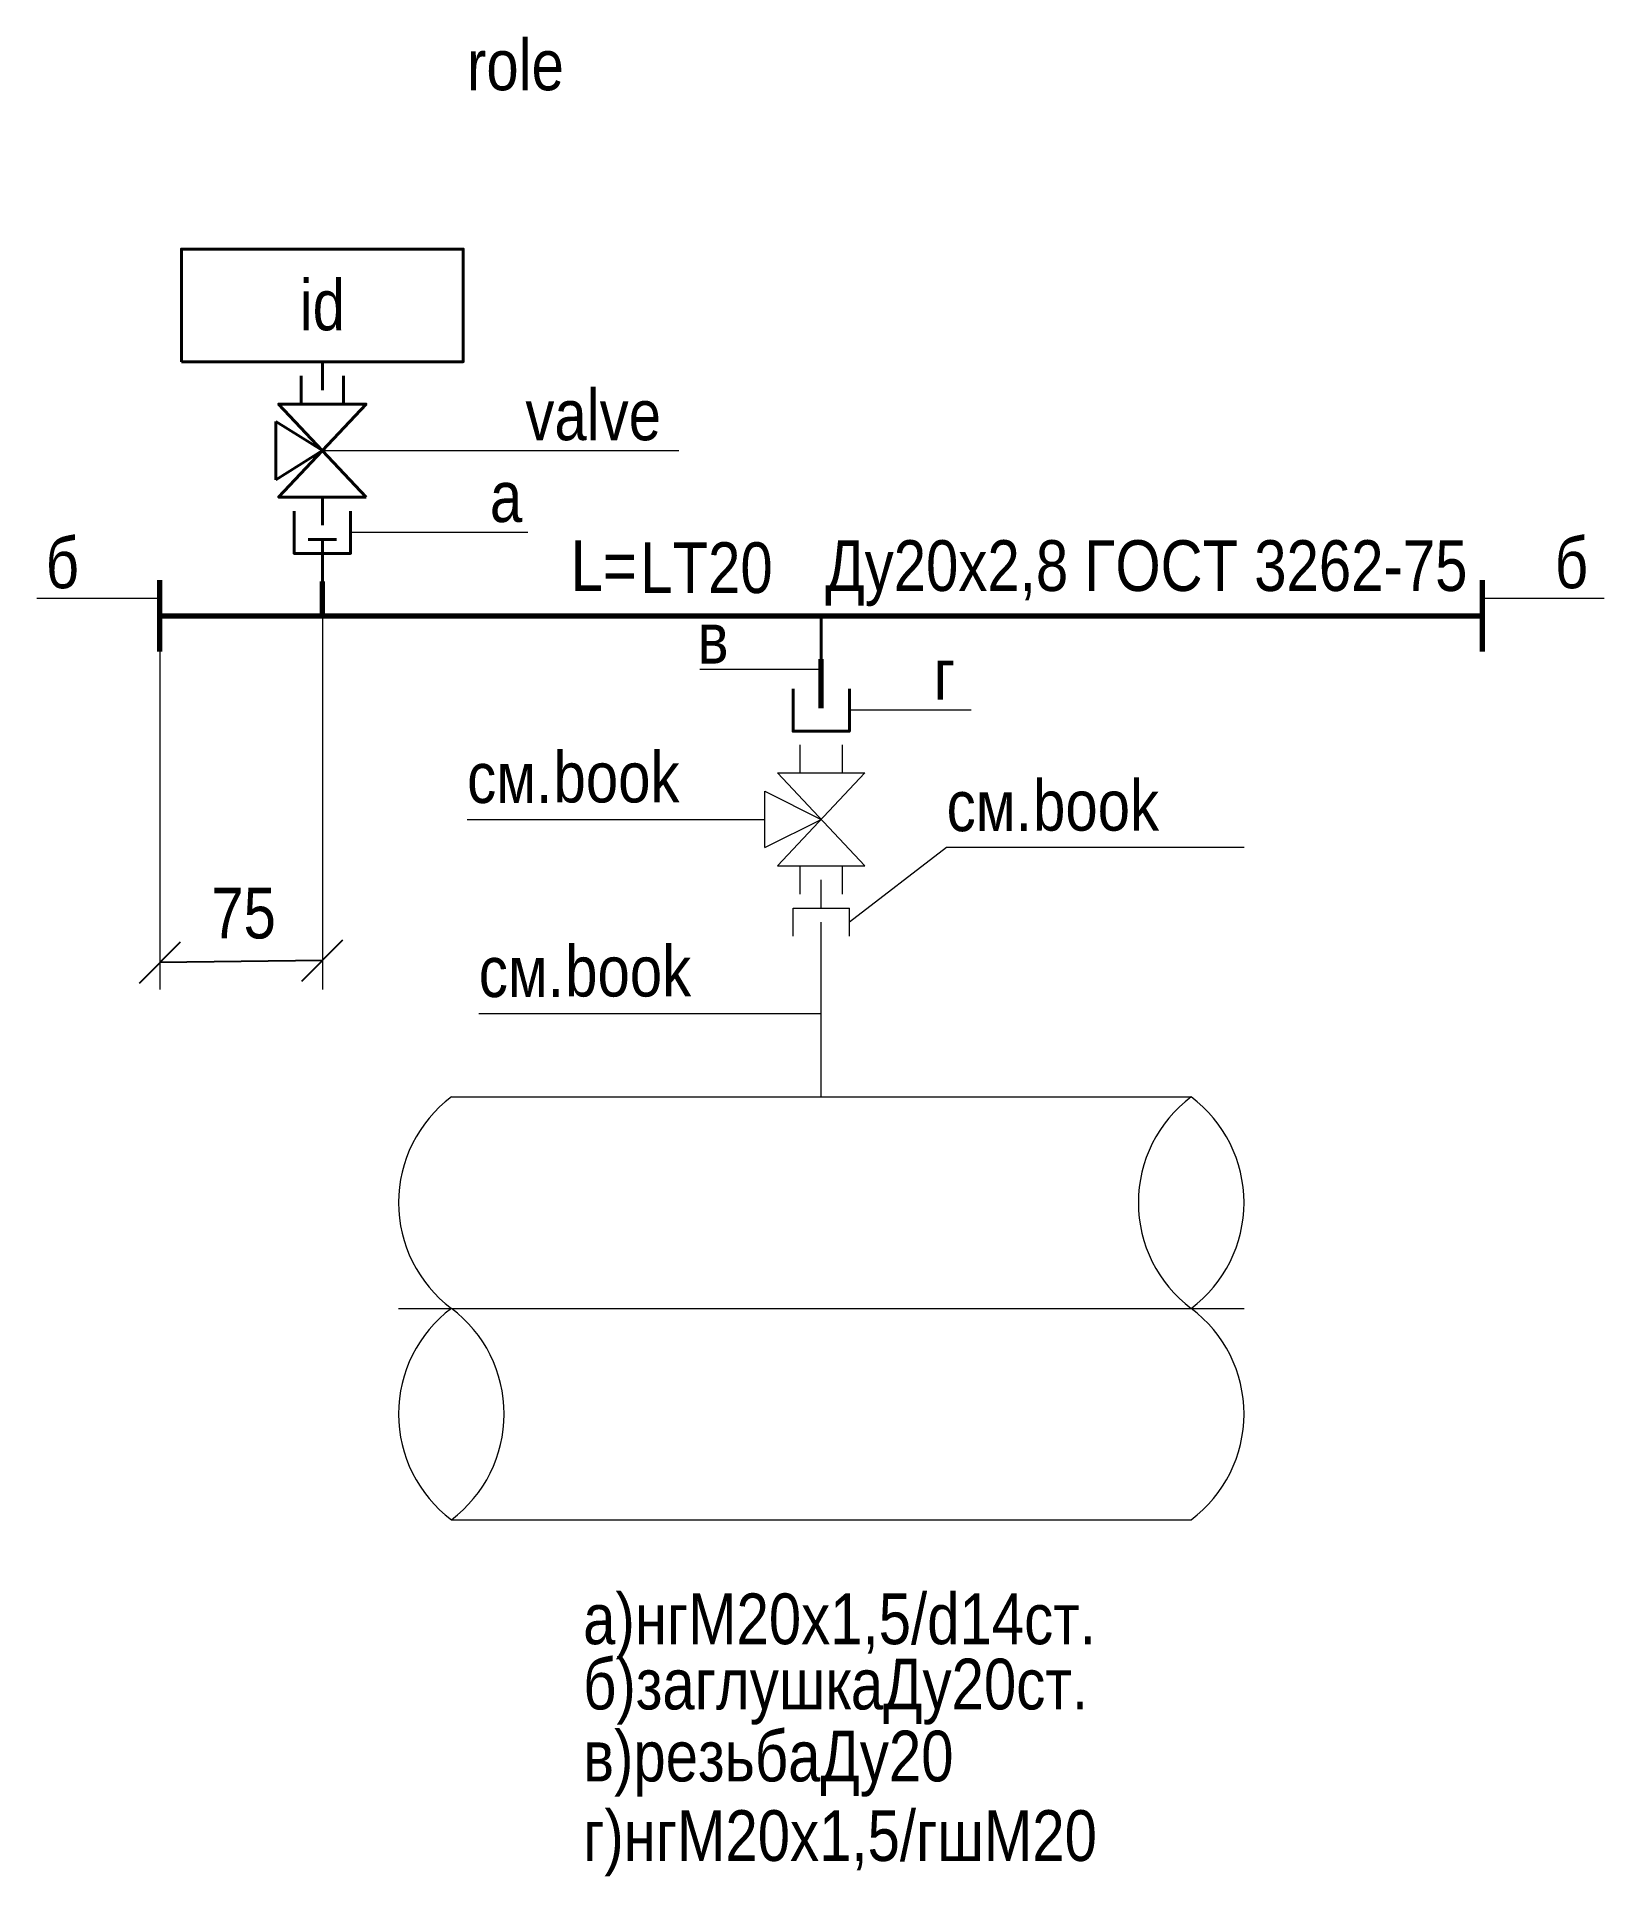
# Model space of a CAD drawing. Header units: feet. Extents: x 23 to 78.6, y -70.7 to -5.5.
import ezdxf

# ---------------------------------------------------------------- set-up
doc = ezdxf.new("R2010")
doc.units = ezdxf.units.FT
doc.header["$MEASUREMENT"] = 0
doc.linetypes.add('4_2_1_2', pattern=[9000, 4000, -2000, 1000, -2000])
for name, color, linetype, lineweight in [('id_params_Ном._пера__1', 7, 'Continuous', 15), ('id_static_Ном._пера__1', 7, 'Continuous', 15), ('id_static_Ном._пера__21', 7, 'Continuous', 40), ('id_static_Ном._пера__41', 7, 'Continuous', 70)]:
    doc.layers.add(name, color=color, linetype=linetype, lineweight=lineweight)
doc.styles.add('СГЕНЕРИР_СТИЛЬ_1', font='ARIALN.TTF')

msp = doc.modelspace()

# ---------------------------------------------------------------- linework, layer by layer
for p, q in [((26.656, -39.042), (28.117, -37.582)), ((32.418, -38.97), (33.878, -37.51)), ((33.148, -38.24), (27.386, -38.312))]:
    msp.add_line(p, q)
at = {"layer": 'id_static_Ном._пера__1', "color": 7, "linetype": 'Continuous', "lineweight": 15}
for p, q in [((31.598, -18.5), (34.698, -18.5)), ((33.148, -20.15), (45.798, -20.15)), ((40.44, -23.05), (34.148, -23.05)), ((27.33, -25.399), (23.016, -25.399)), ((78.632, -25.399), (74.317, -25.399)), ((50.852, -27.92), (46.537, -27.92)), ((56.167, -29.355), (51.852, -29.355)), ((50.102, -31.584), (50.102, -30.584)), ((51.602, -31.584), (51.602, -30.584)), ((49.302, -31.584), (52.402, -31.584)), ((52.402, -34.884), (49.302, -31.584)), ((49.302, -34.884), (52.402, -31.584)), ((48.852, -34.234), (48.852, -32.234)), ((48.852, -32.234), (50.852, -33.234)), ((38.285, -33.234), (48.852, -33.234)), ((48.852, -34.234), (50.852, -33.234)), ((55.3, -34.234), (51.852, -36.884)), ((65.852, -34.234), (55.3, -34.234)), ((49.302, -34.884), (52.402, -34.884)), ((50.102, -35.884), (50.102, -34.884)), ((51.602, -35.884), (51.602, -34.884)), ((50.852, -36.384), (50.852, -35.384)), ((49.852, -37.384), (49.852, -36.384)), ((49.852, -36.384), (51.852, -36.384)), ((51.852, -37.384), (51.852, -36.384)), ((50.852, -37.384), (50.852, -36.884)), ((50.852, -43.084), (50.852, -37.384)), ((38.699, -40.12), (50.852, -40.12)), ((37.727, -43.084), (63.977, -43.084)), ((37.727, -58.084), (63.977, -58.084))]:
    msp.add_line(p, q, dxfattribs=at)
at = {"layer": 'id_static_Ном._пера__1'}
for p, q in [((33.148, -26.015), (33.148, -39.266)), ((27.386, -27.279), (27.386, -39.266))]:
    msp.add_line(p, q, dxfattribs=at)
at = {"layer": 'id_static_Ном._пера__1', "color": 7, "linetype": '4_2_1_2', "lineweight": 15}
msp.add_line((35.852, -50.584), (65.852, -50.584), dxfattribs=at)
at = {"layer": 'id_static_Ном._пера__1', "color": 7, "linetype": 'Continuous', "lineweight": 15}
for centre, start, end in [((40.539, -46.834), 126.8699, 233.1301), ((66.789, -46.834), 126.8699, 233.1301), ((61.164, -46.834), 306.8699, 53.1301), ((40.539, -54.334), 126.8699, 233.1301), ((34.914, -54.334), 306.8699, 53.1301), ((61.164, -54.334), 306.8699, 53.1301)]:
    msp.add_arc(centre, 4.687, start, end, dxfattribs=at)
at = {"layer": 'id_static_Ном._пера__21', "color": 7, "linetype": 'Continuous', "lineweight": 40}
for p, q in [((32.398, -18.5), (32.398, -17.5)), ((33.148, -18), (33.148, -17)), ((33.898, -18.5), (33.898, -17.5)), ((33.148, -21.8), (33.148, -22.8)), ((32.648, -23.3), (33.648, -23.3)), ((33.148, -23.3), (33.148, -24.8))]:
    msp.add_line(p, q, dxfattribs=at)
at = {"layer": 'id_static_Ном._пера__21', "color": 7, "linetype": 'Continuous'}
for p, q in [((31.498, -21.181), (31.498, -19.119)), ((31.498, -19.119), (33.148, -20.15)), ((31.498, -21.181), (33.148, -20.15)), ((50.852, -27.547), (50.852, -26.015))]:
    msp.add_line(p, q, dxfattribs=at)
at = {"layer": 'id_static_Ном._пера__21', "color": 7, "linetype": 'Continuous', "lineweight": 40}
msp.add_lwpolyline([(28.148, -17), (38.148, -17), (38.148, -13), (28.148, -13)], close=True, dxfattribs=at)
at = {"layer": 'id_static_Ном._пера__21', "color": 7, "linetype": 'Continuous'}
msp.add_lwpolyline([(34.698, -21.8), (31.598, -21.8), (34.698, -18.5), (31.598, -18.5)], close=True, dxfattribs=at)
at = {"layer": 'id_static_Ном._пера__21', "color": 7, "linetype": 'Continuous', "lineweight": 40}
for points in [[(32.148, -22.3), (32.148, -23.8), (34.148, -23.8), (34.148, -22.3)], [(51.852, -28.605), (51.852, -30.105), (49.852, -30.105), (49.852, -28.605)]]:
    msp.add_lwpolyline(points, dxfattribs=at)
at = {"layer": 'id_static_Ном._пера__41'}
for p, q in [((27.386, -27.279), (27.386, -24.752)), ((33.148, -26.015), (33.148, -24.8)), ((74.317, -27.279), (74.317, -24.752)), ((27.386, -26.015), (74.317, -26.015)), ((50.852, -29.289), (50.852, -27.547))]:
    msp.add_line(p, q, dxfattribs=at)

# ---------------------------------------------------------------- texts
at = {"layer": 'id_params_Ном._пера__1', "color": 7, "linetype": 'Continuous', "lineweight": 15, "insert": (40, -5.563), "char_height": 1.8, "width": 30, "attachment_point": 2, "style": 'СГЕНЕРИР_СТИЛЬ_1'}
msp.add_mtext('\\A1;role', dxfattribs=at)
at = {"layer": 'id_params_Ном._пера__1', "color": 7, "linetype": 'Continuous', "lineweight": 15, "char_height": 1.8, "style": 'СГЕНЕРИР_СТИЛЬ_1'}
for s, insert, attachment_point in [('\\A1;id', (33.148, -14.081), 2), ('\\A1;valve', (40.352, -17.981), 1), ('\\A1;LT20', (44.428, -23.404), 1), ('\\A1;book', (41.351, -30.833), 1), ('\\A1;book', (58.366, -31.833), 1), ('\\A1;75', (29.206, -35.659), 1), ('\\A1;book', (41.765, -37.718), 1)]:
    msp.add_mtext(s, dxfattribs=dict(at, insert=insert, attachment_point=attachment_point))
at = {"layer": 'id_static_Ном._пера__1', "color": 7, "linetype": 'Continuous', "lineweight": 15, "char_height": 1.8, "style": 'СГЕНЕРИР_СТИЛЬ_1'}
for s, insert, attachment_point in [('\\A1;a', (40.24, -20.883), 3), ('\\A1;б', (24.514, -23.232), 3), ('\\A1;L=', (41.959, -23.33), 1), ('\\A1;Ду20х2,8 ГОСТ 3262-75', (50.995, -23.33), 1), ('\\A1;б', (78.061, -23.232), 3), ('\\A1;в', (47.561, -25.906), 3), ('\\A1;см.', (38.285, -30.852), 1), ('\\A1;см.', (55.3, -31.852), 1), ('\\A1;см.', (38.699, -37.737), 1)]:
    msp.add_mtext(s, dxfattribs=dict(at, insert=insert, attachment_point=attachment_point))
at = {"layer": 'id_static_Ном._пера__1', "color": 7, "linetype": 'Continuous', "lineweight": 15, "insert": (55.596, -27.188), "char_height": 1.8, "width": 0.38082, "attachment_point": 3, "style": 'СГЕНЕРИР_СТИЛЬ_1'}
msp.add_mtext('\\A1;г', dxfattribs=at)
at = {"layer": 'id_static_Ном._пера__1', "color": 7, "linetype": 'Continuous', "lineweight": 15, "char_height": 1.8, "attachment_point": 1, "line_spacing_factor": 0.98287, "style": 'СГЕНЕРИР_СТИЛЬ_1'}
for s, insert in [('\\A1;а)нгМ20х1,5/d14ст.', (42.403, -60.7)), ('\\A1;б)заглушкаДу20ст.', (42.403, -63.014)), ('\\A1;в)резьбаДу20', (42.403, -65.569)), ('\\A1;г)нгМ20х1,5/гшМ20', (42.403, -68.391))]:
    msp.add_mtext(s, dxfattribs=dict(at, insert=insert))

doc.saveas('drawing.dxf')
